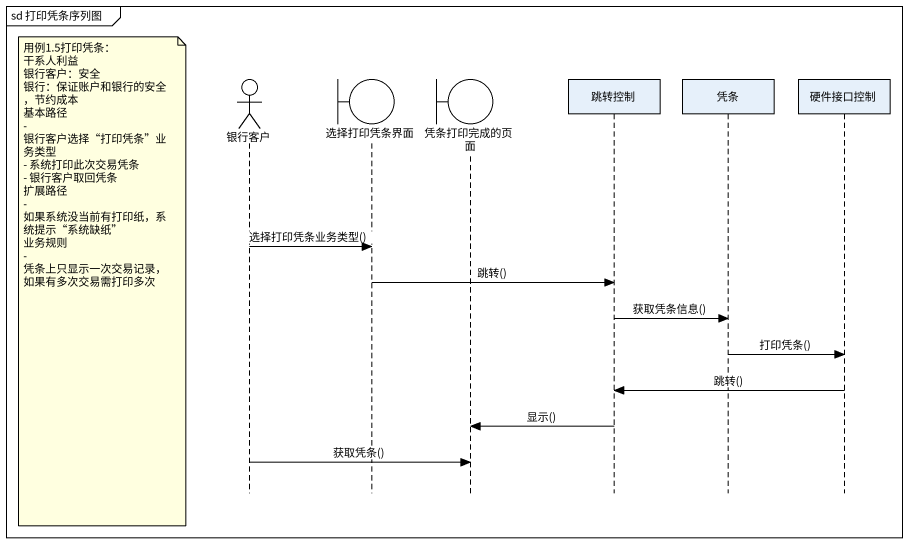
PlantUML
@startuml
mainframe sd 打印凭条序列图
hide footbox
actor 银行客户
boundary 选择打印凭条界面
boundary 凭条打印完成的页面
participant 跳转控制
participant 凭条
participant 硬件接口控制

银行客户 -> 选择打印凭条界面 : 选择打印凭条业务类型()
note left of 银行客户
  用例1.5打印凭条：
  干系人利益
  银行客户：安全
  银行：保证账户和银行的安全，节约成本
  基本路径
  - 银行客户选择“打印凭条”业务类型
  - 系统打印此次交易凭条
  - 银行客户取回凭条
  扩展路径
  - 如果系统没当前有打印纸，系统提示“系统缺纸”
  业务规则
  - 凭条上只显示一次交易记录，如果有多次交易需打印多次
end note
选择打印凭条界面 -> 跳转控制 : 跳转()
跳转控制 -> 凭条 : 获取凭条信息()
凭条 -> 硬件接口控制 : 打印凭条()
硬件接口控制 -> 跳转控制 : 跳转()
跳转控制 -> 凭条打印完成的页面 : 显示()
银行客户 -> 凭条打印完成的页面 : 获取凭条()
@enduml
